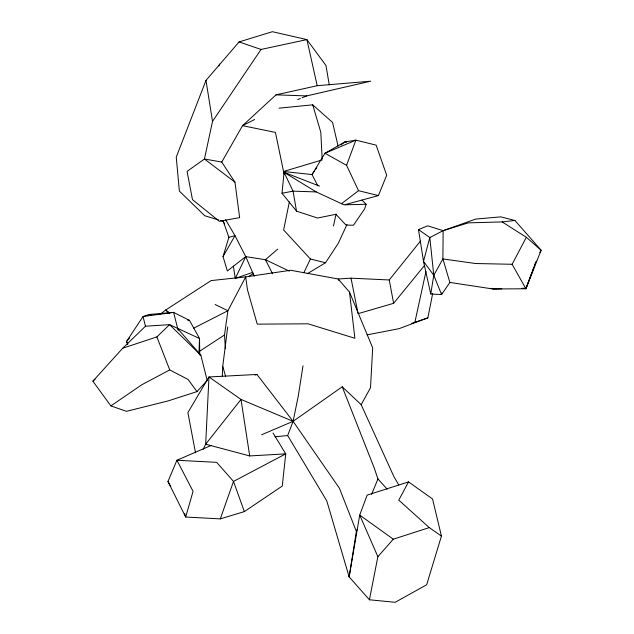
<?xml version="1.0" encoding="UTF-8"?>
<svg xmlns="http://www.w3.org/2000/svg" width="634" height="634" viewBox="0 0 634 634"><rect width="100%" height="100%" fill="white"/><g stroke="black" fill="none" stroke-linecap="round" stroke-linejoin="round"><path stroke-width="0.95" d="M514.911 220.473L500.773 216.86L475.738 219.079L443.142 230.649L442.889 258.934L449.878 282.439L441.581 294.572L430.748 294.002L423.504 261.374L418.503 229.595L427.704 225.839L443.142 230.649L468.272 222.867L502.136 221.916L514.911 220.473L541.111 250.216L525.895 288.763L492.967 288.985L449.878 282.439M198.925 353.891L199.528 338.501L189.495 320.376L173.597 312.388L149.22 314.472L143.022 316.54L126.491 341.528L127.64 344.238M222.304 376.002L222.756 366.317L227.717 326.906M361.959 200.106L366.08 204.267L364.669 208.824L353.487 225.221L346.021 225.094L335.893 214.284L317.539 218.048L296.53 211.13L282.003 193.267L284.056 172.321L319.504 186.103M225.371 348.652L224.515 334.974L227.907 310.723L245.707 276.899L290.673 270.266L338.168 278.992L351.03 278.168L389.252 279.966L420.429 241.118M441.835 292.853L441.581 294.572L433.783 275.259L423.504 261.374L429.812 237.56L443.142 230.649M303.012 365.763L298.289 395.973L293.098 421.325L287.662 435.558L326.803 500.955L349.144 576.892L369.416 599.78L395.172 602.3L426.674 584.762L441.43 536.071L432.539 498.966L408.542 481.903L367.141 495.13L359.716 515.077L349.144 576.892L356.371 531.435L357.116 529.62M430.748 294.002L433.783 275.259L429.812 237.56L418.503 229.595M369.416 599.78L377.872 556.692L393.278 539.201L429.266 527.599L441.43 536.071M367.07 334.863L399.063 328.674L427.863 317.848L432.657 293.621M289.366 201.842L283.628 229.976L310.398 258.997L325.519 262.738L338.191 243.48L346.996 224.476M333.516 225.966L336.036 214.015M329.268 84.853L325.971 65.508L306.896 39.609L272.406 31.7L239.073 41.931L205.979 80.399L212.525 121.371L204.449 158.999L187.093 171.362L192.474 199.631L219.34 221.282L239.644 217.636L234.968 182.172L221.742 162.058L204.449 158.999L234.968 182.172M414.802 322.595L425.969 271.447M289.358 271.13L265.416 259.702L245.762 256.635L227.352 270.972L223.041 256.548L228.882 237.322L223.263 221.409L220.489 220.561M211.067 445.488L176.926 460.252L167.955 481.491L185.675 517.035L220.291 518.881L233.502 481.42L285.736 453.857L273.024 433.014M502.136 221.916L526.339 237.274L512.137 264.283L525.895 288.763L533.955 267.318M534.945 264.592L536.261 260.954M378.403 195.589L358.535 190.675L346.568 165.292L355.896 140.138L376.152 145.146L386.692 175.222L378.403 195.589L345.173 204.631M525.895 288.763L532.053 272.137M532.742 270.29L535.136 263.823M205.979 80.399L176.252 157.145L179.374 191.111L204.75 215.734L218.635 219.99M371.619 494.338L377.943 478.955L374.139 467.749L342.233 386.803L293.098 421.325L261.604 434.766M218.825 65.936L219.61 64.137M303.821 272.763L310.398 258.997M225.609 219.689L234.984 235.666L245.762 256.635L235.277 278.437L233.344 266.011M203.11 449.379L205.67 444.204L240.999 399.436L293.098 421.325L339.428 488.267L356.371 531.435M408.542 481.903L398.77 500.123L429.266 527.599M398.786 484.994L393.849 476.499L361.166 404.658L370.51 387.707L372.681 347.892L349.508 292.115L338.168 278.992L339.135 280.68M433.783 275.259L442.889 258.934L475.659 263.522L512.137 264.283M221.742 162.058L242.537 125.675L276.028 94.838L317.214 85.709L370.676 81.192L306.642 95.924L302.149 97.763M223.041 256.548L234.984 235.666L228.882 237.322M539.835 252.403L541.111 250.216L526.339 237.274M212.525 121.371L261.026 49.444L306.896 39.609L317.214 85.709M314.686 170.712L311.999 174.564L283.541 171.481L275.433 132.395L242.537 125.675L254.583 119.493M315.764 169.167L316.841 167.63M351.03 278.168L358.059 313.671L393.619 303.314L424.574 265.384M129.653 337.771L126.491 341.528L127.933 344.024M145.471 326.217L143.022 316.54L173.597 312.388L177.678 328.547L200.835 355.214L207.215 380.448L196.968 391.606L168.081 400.942L126.475 411.323L110.879 405.919L92.889 381.192L122.719 348.217L145.471 326.217L169.579 324.656L199.528 338.501L199.726 355.056M122.719 348.217L156.875 336.908L169.579 324.656L200.835 355.214M92.889 381.192L95.068 379.283M277.684 249.146L265.416 259.702L272.58 273.745M340.981 144.972L344.738 141.984L355.896 140.138L324.949 153.277L311.999 174.564L317.832 185.794M160.196 314.282L165.617 310.074L211.146 280.577L245.707 276.899L247.474 289.801L257.245 324.14L308.045 323.815L354.889 338.271L349.508 292.115M341.457 203.728L358.535 190.675M110.879 405.919L141.747 384.783L169.722 369.907L188.163 379.512L196.968 391.606M220.291 518.881L244.352 511.606L282.265 486.048L285.736 453.857L249.709 455.941L205.67 444.204L208.974 376.961L256.936 374.456L293.098 421.325M199.433 351.363L224.515 334.974M248.544 276.519L253.521 273.516M307.704 273.476L325.519 262.738M193.711 328.174L227.907 310.723L215.132 304.51M297.655 99.609L300.35 98.5M255.137 375.146L256.936 374.456M236.197 278.112L252.847 272.279M411.854 323.324L427.863 317.848M322.215 159.919L283.541 171.481L284.294 174.31M282.003 193.267L293.051 191.143L316.263 191.936L343.953 204.822L366.08 204.267M278.984 108.168L312.721 104.84L332.581 122.433L338.073 146.105M275.029 436.763L287.662 435.558M501.819 288.787L492.967 288.985L491.136 288.304M521.481 288.343L526.394 288.24M276.028 94.838L306.642 95.924M346.703 142.182L344.738 141.984L324.949 153.277L346.568 165.292M149.22 314.472L151.138 314.757M187.577 320.091L189.495 320.376M239.073 41.931L261.026 49.444M316.263 191.936L284.056 172.321L293.051 191.143L296.53 211.13M393.278 539.201L359.716 515.077L377.872 556.692M169.476 313.022L165.617 310.074L169.444 313.053M342.233 386.803L361.166 404.658M377.943 478.955L387.239 489.226M223.263 221.409L224.69 223.921M167.955 481.491L170.8 486.54M245.762 256.635L254.258 276.273M156.875 336.908L169.722 369.907M244.352 511.606L233.502 481.42L216.669 462.352L176.926 460.252L193.061 491.326L185.675 517.035L184.653 513.595M312.721 104.84L320.804 132.276L322.159 158.936M177.678 328.547L178.209 330.417M222.756 366.317L225.585 376.319M195.51 452.834L187.894 412.576L208.974 376.961L240.999 399.436L249.709 455.941M389.252 279.966L393.619 303.314"/></g></svg>
